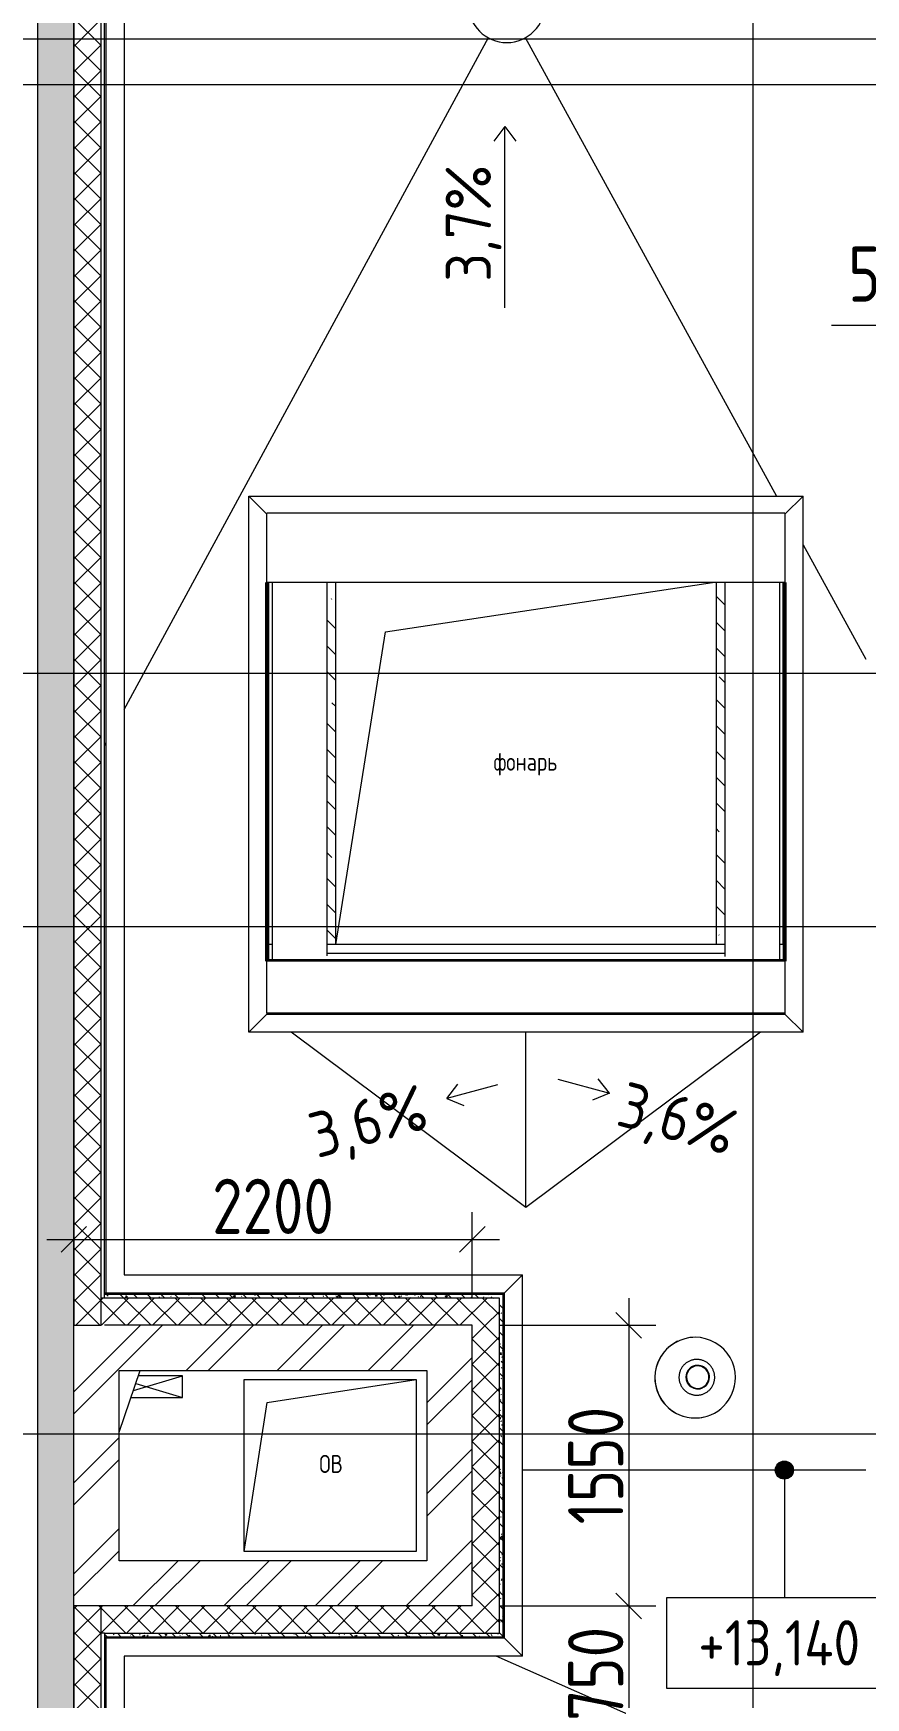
# Model space of a CAD drawing. Header units: millimetres. Extents: x -68946 to 690821, y -552984 to 293768.
# Drawn here: x 137493 to 142090, y -517112 to -507923 of the extents above; entities that cross this region are included whole.
import ezdxf

# ---------------------------------------------------------------- set-up
doc = ezdxf.new("R2010")
doc.units = ezdxf.units.MM
doc.linetypes.add('ADSK_Линия сетки', pattern=[2500, 2000, -250, 0, -250])
doc.layers.get('Defpoints').update_dxf_attribs({"color": 250})
for name, color, linetype, lineweight in [('Аннотация', 250, 'Continuous', 20), ('Крыша', 7, 'Continuous', 5), ('Обобщенные модели', 250, 'Continuous', 9), ('Оборудование', 7, 'Continuous', 9), ('Ограждение', 7, 'Continuous', 5), ('Окна', 7, 'Continuous', 5), ('Оси', 250, 'Continuous', 9), ('Отметки', 7, 'Continuous', 9), ('Перекрытие', 7, 'Continuous', 9), ('Размеры', 7, 'Continuous', 9), ('Стены внутренние', 7, 'Continuous', 9), ('Стены наружные', 7, 'Continuous', 9), ('Стены несущие', 7, 'Continuous', 13), ('Стены отделка', 7, 'Continuous', 13), ('Стены перегородки', 7, 'Continuous', 13), ('Стены штриховка', 250, 'Continuous', 9), ('Узлы', 250, 'Continuous', 18)]:
    doc.layers.add(name, color=color, linetype=linetype, lineweight=lineweight)
doc.styles.add('GOST Common_1', font='', dxfattribs={"width": 0.9, "height": 250})
doc.styles.add('GOST Common_2', font='', dxfattribs={"width": 0.8, "height": 350})
doc.styles.add('ISOCPEUR', font='isocpeur.ttf', dxfattribs={"width": 0.8, "height": 100})
doc.styles.add('ISOCPEUR_1', font='isocpeur.ttf', dxfattribs={"width": 0.9, "height": 250})
doc.styles.add('А3', font='ГОСТ тип А.ttf')
doc.styles.get('GOST Common_1').set_extended_font_data('GOST Common')
doc.styles.get('GOST Common_2').set_extended_font_data('GOST Common')
doc.dimstyles.new('ADSK_Основной_2_мм', dxfattribs={"dimscale": 304.8, "dimtxt": 201.142999, "dimasz": 0.463911, "dimexe": 0.492126, "dimexo": 0.492126, "dimgap": 0.098425, "dimtad": 1, "dimdec": 0, "dimdsep": 46, "dimtxsty": 'GOST Common_2', "dimblk1": 'OBLIQUE', "dimblk2": 'OBLIQUE', "dimsah": 1, "dimcen": 0.09, "dimdle": 0.492126, "dimazin": 0, "dimtfac": 1, "dimtdec": 4, "dimtix": 1, "dimtmove": 1, "dimatfit": 3, "dimfxl": 1, "dimtvp": 1, "dimtolj": 1, "dimtzin": 0, "dimlwd": 9, "dimlwe": 9, "dimarcsym": 2})
doc.dimstyles.new('ADSK_Основной_2_мм_1', dxfattribs={"dimscale": 304.8, "dimtxt": 201.142999, "dimasz": 0.463911, "dimexe": 0.492126, "dimexo": 0.492126, "dimgap": 0.098425, "dimtad": 1, "dimdec": 0, "dimdsep": 46, "dimtxsty": 'GOST Common_2', "dimblk1": 'OBLIQUE', "dimblk2": 'OBLIQUE', "dimsah": 1, "dimcen": 0.09, "dimdle": 0.492126, "dimazin": 0, "dimtfac": 1, "dimtdec": 4, "dimtix": 1, "dimtmove": 0, "dimatfit": 3, "dimfxl": 1, "dimtvp": 1, "dimtolj": 1, "dimtzin": 0, "dimlwd": 9, "dimlwe": 9, "dimarcsym": 2})
pattern_1 = [(135, (23667.23, -543980.64), (-142.56192, -142.56192), []), (135, (23809.8, -543980.64), (-142.56192, -142.56192), [252.016, -50.403, 3.353, -47.05])]
pattern_2 = [(45, (23667.23, -543980.64), (-70.71068, 70.71068), []), (135, (23667.23, -543980.64), (-70.71068, -70.71068), [])]
pattern_3 = [(45, (23667.23, -543980.64), (-251.4472, 251.4472), []), (45, (23667.23, -543599.64), (-251.4472, 251.4472), [])]
pattern_4 = [(135, (23667.23, -543980.64), (-75.43415, -75.43415), [106.68, -17.78, 3.556, -17.78]), (135, (23667.23, -543905.25), (-75.43415, -75.43415), []), (50, (23667.23, -543980.64), (127.52922, -11.15758), [13.335, -146.685]), (355, (23667.23, -543980.64), (-24.66966, 133.74002), [10.668, -117.348]), (100.451, (23677.86, -543981.57), (102.85973, 122.58178), [11.333, -124.663]), (46.184, (23667.23, -543945.08), (189.75516, -29.43036), [20.002, -220.027]), (96.636, (23683.04, -543947.53), (166.1822, 173.1996), [17, -186.995]), (351.184, (23667.23, -543945.08), (166.18393, 173.19757), [16.002, -176.022]), (21, (23685.01, -543953.97), (106.130265, -71.58603), [13.335, -146.685]), (326, (23685.01, -543953.97), (43.26188, 128.93175), [10.668, -117.348]), (71.451, (23693.85, -543959.94), (149.39198, 57.34505), [11.333, -124.663]), (37.5, (23667.23, -543980.64), (2.162228, 59.188357), [3.353, -112.573, 3.353, -115.773, -117.793]), (37.5, (23667.23, -543980.64), (2.162228, 59.188357), [-235.052, 3.353, -114.44]), (7.5, (23667.23, -543980.64), (46.773857, 70.126152), [3.353, -64.567, 3.353, -109.906, -44.895]), (7.5, (23667.23, -543980.64), (46.773857, 70.126152), [-181.178, 3.353, -41.542]), (327.5, (23627.58, -543980.64), (94.913671, -4.010093), [3.353, -41.097, 3.353, -135.331, -184.023]), (327.5, (23627.58, -543980.64), (94.913671, -4.010093), [-183.134, 3.353, -180.67]), (317.5, (23609.8, -543980.64), (103.69057, 17.79882), [3.353, -54.432, 3.353, -88.748, -130.683]), (317.5, (23609.8, -543980.64), (103.69057, 17.79882), [-149.885, 3.353, -127.33])]

# ---------------------------------------------------------------- blocks, each defined once
blk = doc.blocks.new('TN_Воронка ТехноНИКОЛЬ ВБ - Воронка ТехноНИКОЛЬ ВБ ЭКО_ Ø110х315мм-36661947-АР3_Кладочный план кровли _17_930 С2-3')
at = {"layer": 'Оборудование'}
for radius, start, end in [(212.5, 360, 180), (212.5, 180, 360), (80, 0, 180), (80, 180, 360), (70, 360, 180), (70, 180, 360)]:
    blk.add_arc((0, 0), radius, start, end, dxfattribs=at)
blk = doc.blocks.new('_Wn_-As_OpeningMEP_floor__Rectangular - _Wn_-As_OpeningMEP_floor__Rectangular-37757487-АР3_Кладочный план кровли _17_930 С2-3')
at = {"layer": 'Узлы', "lineweight": 5}
for p, q in [((-775.5, 775.5), (1030.1, 1047)), ((-1050, -950), (-775.5, 775.5))]:
    blk.add_line(p, q, dxfattribs=at)
blk = doc.blocks.new('Обобщенные модели 7 - Обобщенные модели 1-37758573-АР3_Кладочный план кровли _17_930 С2-3')
at = {"layer": 'Обобщенные модели', "lineweight": 13}
for p, q in [((115126.2, 30941.6), (115126.2, 31027.5)), ((115146.2, 31027.5), (115126.2, 31027.5)), ((117646.2, 31027.5), (115446.2, 31027.5)), ((117966.2, 31027.5), (117946.2, 31027.5)), ((117966.2, 31027.5), (117966.2, 30941.6))]:
    blk.add_line(p, q, dxfattribs=at)
blk = doc.blocks.new('Обобщенные модели 8 - Обобщенные модели 2-37758608-АР3_Кладочный план кровли _17_930 С2-3')
at = {"layer": 'Обобщенные модели'}
for p, q in [((115116.2, 33024.5), (115116.2, 33407.5)), ((117976.2, 33407.5), (115116.2, 33407.5)), ((117976.2, 33407.5), (117976.2, 33024.5)), ((117976.2, 33024.5), (115116.2, 33024.5)), ((115146.2, 30965.2), (115146.2, 33024.5)), ((115446.2, 33024.5), (115446.2, 30965.2)), ((117646.2, 30959.7), (117646.2, 33024.5)), ((117946.2, 33024.5), (117946.2, 30959.7)), ((117646.2, 30977.9), (115446.2, 30977.9)), ((115116.2, 30934.5), (115116.2, 30935.5)), ((117976.2, 30935.5), (115116.2, 30935.5)), ((115116.2, 30647.5), (115116.2, 30934.5)), ((117976.2, 30934.5), (115116.2, 30934.5)), ((115121.2, 30936.4), (115121.2, 30937.5)), ((117971.3, 30937.5), (115121.2, 30937.5)), ((115121.2, 30934.5), (115121.2, 30936.4)), ((117971.3, 30936.4), (115121.2, 30936.4)), ((115126.2, 30937.5), (115126.2, 30941.6)), ((117966.2, 30941.6), (115126.2, 30941.6)), ((117966.2, 30937.5), (115126.2, 30937.5)), ((115146.2, 30941.6), (115146.2, 30965.2)), ((117946.2, 30959.7), (117946.2, 30941.6)), ((117966.2, 30941.6), (117966.2, 30937.5)), ((117971.3, 30937.5), (117971.3, 30936.4)), ((117971.3, 30936.4), (117971.3, 30934.5)), ((117976.2, 30935.5), (117976.2, 30934.5)), ((117976.2, 30934.5), (117976.2, 30647.5)), ((117976.2, 30647.5), (115116.2, 30647.5))]:
    blk.add_line(p, q, dxfattribs=at)
blk = doc.blocks.new('Ограждение - Ограждение-38154936-АР3_Кладочный план кровли _17_930 С2-3')
at = {"layer": 'Ограждение'}
for p, q in [((115016.2, 30542.5), (115016.2, 33502.5)), ((115116.2, 33402.5), (115016.2, 33502.5)), ((115016.2, 33502.5), (118076.2, 33502.5)), ((117976.2, 33402.5), (118076.2, 33502.5)), ((118076.2, 30542.5), (118076.2, 33502.5)), ((115116.2, 30642.5), (115016.2, 30542.5)), ((115116.2, 30647.5), (115116.2, 30642.5)), ((115116.2, 30642.5), (117976.2, 30642.5)), ((117976.2, 30647.5), (117976.2, 30642.5)), ((118076.2, 30542.5), (117976.2, 30642.5)), ((118076.2, 30542.5), (115016.2, 30542.5))]:
    blk.add_line(p, q, dxfattribs=at)
blk = doc.blocks.new('_Wn_-As_OpeningMEP_floor__Rectangular - _Wn_-As_OpeningMEP_floor__Rectangular-41249766-АР3_Кладочный план кровли _17_930 С2-3')
at = {"layer": 'Узлы', "lineweight": 5}
for p, q in [((-347.7, 397.7), (475, 525)), ((-475, -425), (-347.7, 397.7))]:
    blk.add_line(p, q, dxfattribs=at)
blk = doc.blocks.new('Ограждение - Ограждение-38231211-АР3_Кладочный план кровли _17_930 С2-3')
at = {"layer": 'Ограждение'}
for p, q in [((114328, 29203), (116527.8, 29203)), ((116427.8, 29103), (116527.8, 29203)), ((116527.8, 27097), (116527.8, 29203)), ((116527.8, 27097), (116427.8, 27197)), ((116527.8, 27097), (114328, 27097))]:
    blk.add_line(p, q, dxfattribs=at)
blk = doc.blocks.new('Ограждение - Ограждение-38231326-АР3_Кладочный план кровли _17_930 С2-3')
at = {"layer": 'Ограждение'}
for p, q in [((114228, 10403), (114228, 27197)), ((114328, 27097), (114328, 10503))]:
    blk.add_line(p, q, dxfattribs=at)
blk = doc.blocks.new('TN_Аэратор кровельный ТехноНИКОЛЬ - Аэратор кровельный ТехноНИКОЛЬ 160х460мм-36023644-АР3_Кладочный план кровли _17_930 С2-3')
at = {"layer": 'Оборудование'}
for p, q in [((74130.2, 40914.9), (74130, 40914.8)), ((74175.1, 40763.2), (74174.8, 40763.1)), ((74200, 40635.6), (74200.3, 40635.7)), ((74216.4, 40478.3), (74216.6, 40478.3))]:
    blk.add_line(p, q, dxfattribs=at)
at = {"layer": 'Оборудование', "flags": 128}
for points in [[(74281.3, 40698.4), (74281.3, 40702.4), (74281, 40706.3), (74280.6, 40710.2), (74280.1, 40714.2), (74279.4, 40718), (74278.5, 40721.9), (74277.5, 40725.7), (74276.3, 40729.5), (74275, 40733.2), (74273.6, 40736.9), (74271.9, 40740.5), (74270.2, 40744), (74268.3, 40747.5), (74266.3, 40750.9), (74264.1, 40754.2), (74261.8, 40757.4), (74259.4, 40760.5), (74256.9, 40763.5), (74254.2, 40766.4), (74251.4, 40769.2), (74248.5, 40771.9), (74245.5, 40774.5), (74242.5, 40777), (74239.3, 40779.3), (74236, 40781.5), (74232.6, 40783.6), (74229.2, 40785.5), (74225.7, 40787.3), (74222.1, 40788.9), (74218.4, 40790.4), (74214.7, 40791.8), (74211, 40793), (74207.2, 40794.1), (74203.3, 40795), (74199.4, 40795.7), (74195.5, 40796.3), (74191.6, 40796.8), (74187.7, 40797), (74183.7, 40797.2), (74179.8, 40797.1), (74175.8, 40796.9), (74171.9, 40796.6), (74168, 40796.1), (74164.1, 40795.4), (74160.2, 40794.6), (74156.4, 40793.6), (74152.6, 40792.5), (74148.9, 40791.2), (74145.2, 40789.8), (74141.6, 40788.2), (74138, 40786.5), (74134.6, 40784.6), (74131.1, 40782.7), (74127.8, 40780.5), (74124.6, 40778.3), (74121.4, 40775.9), (74118.4, 40773.4), (74115.5, 40770.7), (74112.6, 40768), (74109.9, 40765.1), (74107.3, 40762.2), (74104.8, 40759.1), (74102.4, 40755.9), (74100.2, 40752.7), (74098.1, 40749.3), (74096.1, 40745.9), (74094.3, 40742.4), (74092.6, 40738.9), (74091.1, 40735.2), (74089.7, 40731.5), (74088.4, 40727.8), (74087.3, 40724), (74086.4, 40720.2), (74085.6, 40716.3), (74085, 40712.4), (74084.5, 40708.5), (74084.2, 40704.5), (74084, 40700.6), (74084, 40698.5)], [(74084, 40698.5), (74084.1, 40694.5), (74084.3, 40690.6), (74084.7, 40686.6), (74085.2, 40682.7), (74085.9, 40678.8), (74086.8, 40675), (74087.8, 40671.2), (74089, 40667.4), (74090.3, 40663.7), (74091.8, 40660), (74093.4, 40656.4), (74095.1, 40652.9), (74097, 40649.4), (74099, 40646), (74101.2, 40642.7), (74103.5, 40639.5), (74105.9, 40636.4), (74108.5, 40633.4), (74111.1, 40630.5), (74113.9, 40627.6), (74116.8, 40624.9), (74119.8, 40622.4), (74122.9, 40619.9), (74126.1, 40617.6), (74129.3, 40615.4), (74132.7, 40613.3), (74136.1, 40611.4), (74139.7, 40609.6), (74143.2, 40607.9), (74146.9, 40606.4), (74150.6, 40605.1), (74154.4, 40603.9), (74158.2, 40602.8), (74162, 40601.9), (74165.9, 40601.2), (74169.8, 40600.6), (74173.7, 40600.1), (74177.6, 40599.9), (74181.6, 40599.7), (74185.5, 40599.8), (74189.5, 40600), (74193.4, 40600.3), (74197.3, 40600.8), (74201.2, 40601.5), (74205.1, 40602.3), (74208.9, 40603.3), (74212.7, 40604.4), (74216.4, 40605.7), (74220.1, 40607.1), (74223.7, 40608.7), (74227.3, 40610.4), (74230.8, 40612.2), (74234.2, 40614.2), (74237.5, 40616.4), (74240.7, 40618.6), (74243.9, 40621), (74246.9, 40623.5), (74249.9, 40626.2), (74252.7, 40628.9), (74255.4, 40631.8), (74258, 40634.7), (74260.5, 40637.8), (74262.9, 40640.9), (74265.1, 40644.2), (74267.2, 40647.5), (74269.2, 40651), (74271, 40654.5), (74272.7, 40658), (74274.2, 40661.7), (74275.6, 40665.4), (74276.9, 40669.1), (74278, 40672.9), (74278.9, 40676.7), (74279.7, 40680.6), (74280.4, 40684.5), (74280.8, 40688.4), (74281.2, 40692.4), (74281.3, 40696.3), (74281.3, 40698.4)]]:
    blk.add_lwpolyline(points, dxfattribs=at)
at = {"layer": 'Оборудование'}
for centre, major_axis, start_param, end_param in [((74173.2, 40696.6), (-43.2, 218.3), 0.253317, 1.375315), ((74173.4, 40696.6), (-43.2, 218.3), 4.516907, 7.6585), ((74173.2, 40696.6), (-43.2, 218.3), 6.087704, 6.312103), ((74187.4, 40699.4), (-12.6, 63.8), 6.087704, 7.6585), ((74187.7, 40699.4), (-12.6, 63.8), 4.516907, 7.6585), ((74187.7, 40699.4), (-12, 60.8), 4.516907, 7.6585), ((74187.4, 40699.4), (-12, 60.8), 4.516907, 5.933399), ((74173.2, 40696.6), (-43.2, 218.3), 1.375315, 2.721712), ((74173.4, 40696.6), (-43.2, 218.3), 1.375315, 4.516907), ((74187.4, 40699.4), (-12.6, 63.8), 1.375315, 3.33881), ((74187.7, 40699.4), (-12.6, 63.8), 1.375315, 4.516907), ((74187.7, 40699.4), (-12, 60.8), 1.375315, 4.516907), ((74187.4, 40699.4), (-12, 60.8), 3.172849, 4.516907), ((74173.2, 40696.6), (-43.2, 218.3), 2.946111, 3.170511)]:
    blk.add_ellipse(centre, major_axis=major_axis, ratio=0.999485, start_param=start_param, end_param=end_param, dxfattribs=at)
blk = doc.blocks.new('Ограждение - Ограждение-38592901-АР3_Кладочный план кровли _17_930 С2-3')
at = {"layer": 'Ограждение'}
for p, q in [((114228, 29103), (114228, 58197)), ((114328, 58097), (114328, 29203))]:
    blk.add_line(p, q, dxfattribs=at)
blk = doc.blocks.new('_Wn_-As_OpeningMEP_wall__Rectangular - _Wn_-As_OpeningMEP_wall__Rectangular-39001698-АР3_Кладочный план кровли _17_930 С2-3')
at = {"layer": 'Узлы', "lineweight": 5}
for p, q in [((58, -17.4), (-200, 60)), ((-200, 60), (-200, -60)), ((71.3, 21.4), (-200, -60))]:
    blk.add_line(p, q, dxfattribs=at)
at = {"layer": 'Узлы'}
for p, q in [((84.6, 60), (-200, 60)), ((-200, 60), (-200, -60)), ((-200, -60), (43.4, -60))]:
    blk.add_line(p, q, dxfattribs=at)
blk = doc.blocks.new('Высотные отметки - Рамка-32693647-АР3_Кладочный план кровли _17_930 С2-3')
at = {"layer": 'Аннотация'}
for p, q in [((-6.5, 0), (-6.5, 5)), ((-6.5, 5), (6.5, 5)), ((6.5, 5), (6.5, 0)), ((6.5, 0), (-6.5, 0))]:
    blk.add_line(p, q, dxfattribs=at)
blk = doc.blocks.new('_Oblique')
at = {"color": 0, "linetype": 'ByBlock', "lineweight": -2}
blk.add_line((-0.5, -0.5), (0.5, 0.5), dxfattribs=at)
blk = doc.blocks.new('*D6276')
at = {"layer": 'Defpoints', "color": 0, "lineweight": 30, "transparency": 16777216}
for p in [(137717.2, -514481.8), (139917, -514581.8), (139917, -515055.6)]:
    blk.add_point(p, dxfattribs=at)
at = {"layer": 'Размеры', "color": 0, "lineweight": 9, "transparency": 16777216}
for p, q in [((139917, -514905.6), (139917, -514431.8)), ((137567.2, -514581.8), (140067, -514581.8)), ((137717.2, -514631.8), (137717.2, -514731.8))]:
    blk.add_line(p, q, dxfattribs=at)
at = {"layer": 'Размеры', "color": 0, "lineweight": 9, "transparency": 16777216, "xscale": 141.4, "yscale": 141.4, "zscale": 141.4, "rotation": 180}
blk.add_blockref('_Oblique', (137717.2, -514581.8), dxfattribs=at)
at = {"layer": 'Размеры', "color": 0, "lineweight": 9, "transparency": 16777216, "xscale": 141.4, "yscale": 141.4, "zscale": 141.4}
blk.add_blockref('_Oblique', (139917, -514581.8), dxfattribs=at)
at = {"layer": 'Размеры', "color": 0, "transparency": 16777216, "insert": (138817.1, -514399.4), "char_height": 304.8, "width": 605.475, "attachment_point": 5, "style": 'А3'}
blk.add_mtext('\\A1;2200', dxfattribs=at)
blk = doc.blocks.new('*D6277')
at = {"layer": 'Defpoints', "color": 0, "lineweight": 30, "transparency": 16777216}
for p in [(139917, -515055.6), (139917, -516605.6), (140781, -516605.6)]:
    blk.add_point(p, dxfattribs=at)
at = {"layer": 'Размеры', "color": 0, "lineweight": 9, "transparency": 16777216}
for p, q in [((140781, -514905.6), (140781, -516755.6)), ((140067, -515055.6), (140931, -515055.6)), ((140067, -516605.6), (140931, -516605.6))]:
    blk.add_line(p, q, dxfattribs=at)
at = {"layer": 'Размеры', "color": 0, "lineweight": 9, "transparency": 16777216, "xscale": 141.4, "yscale": 141.4, "zscale": 141.4}
for p, rotation in [((140781, -515055.6), 90), ((140781, -516605.6), 270)]:
    blk.add_blockref('_Oblique', p, dxfattribs=dict(at, rotation=rotation))
at = {"layer": 'Размеры', "color": 0, "transparency": 16777216, "insert": (140598.6, -515830.6), "char_height": 304.8, "width": 560.473, "attachment_point": 5, "rotation": 90, "style": 'А3'}
blk.add_mtext('\\A1;1550', dxfattribs=at)
blk = doc.blocks.new('*D6278')
at = {"layer": 'Defpoints', "color": 0, "lineweight": 30, "transparency": 16777216}
for p in [(139917, -516605.6), (140781, -517355.5), (140881, -517355.5)]:
    blk.add_point(p, dxfattribs=at)
at = {"layer": 'Размеры', "color": 0, "lineweight": 9, "transparency": 16777216}
for p, q in [((140781, -516455.6), (140781, -517505.5)), ((140067, -516605.6), (140931, -516605.6)), ((140731, -517355.5), (140631, -517355.5))]:
    blk.add_line(p, q, dxfattribs=at)
at = {"layer": 'Размеры', "color": 0, "lineweight": 9, "transparency": 16777216, "xscale": 141.4, "yscale": 141.4, "zscale": 141.4}
for p, rotation in [((140781, -516605.6), 90), ((140781, -517355.5), 270)]:
    blk.add_blockref('_Oblique', p, dxfattribs=dict(at, rotation=rotation))
at = {"layer": 'Размеры', "color": 0, "transparency": 16777216, "insert": (140598.6, -516980.6), "char_height": 304.8, "width": 454.106, "attachment_point": 5, "rotation": 90, "style": 'А3'}
blk.add_mtext('\\A1;750', dxfattribs=at)
blk = doc.blocks.new('*D6423')
at = {"layer": 'Defpoints', "color": 0, "lineweight": 30, "transparency": 16777216}
for p in [(142567.2, -509819.7), (142617.2, -509819.7), (142617.2, -509919.6)]:
    blk.add_point(p, dxfattribs=at)
at = {"layer": 'Размеры', "color": 0, "lineweight": 9, "transparency": 16777216}
for p, q in [((142325.6, -509536.2), (141899.8, -509536.2)), ((142592.2, -509919.6), (142325.6, -509536.2)), ((142567.2, -509919.6), (142425.8, -509919.6)), ((142567.2, -509919.6), (142617.2, -509919.6)), ((142567.2, -509919.6), (142617.2, -509919.6)), ((142567.2, -509969.7), (142567.2, -510069.6)), ((142617.2, -509919.6), (142758.6, -509919.6)), ((142617.2, -509969.7), (142617.2, -510069.6))]:
    blk.add_line(p, q, dxfattribs=at)
at = {"layer": 'Размеры', "color": 0, "lineweight": 9, "transparency": 16777216, "xscale": 141.4, "yscale": 141.4, "zscale": 141.4}
blk.add_blockref('_Oblique', (142567.2, -509919.6), dxfattribs=at)
at = {"layer": 'Размеры', "color": 0, "lineweight": 9, "transparency": 16777216, "xscale": 141.4, "yscale": 141.4, "zscale": 141.4, "rotation": 180}
blk.add_blockref('_Oblique', (142617.2, -509919.6), dxfattribs=at)
at = {"layer": 'Размеры', "color": 0, "transparency": 16777216, "insert": (141992.8, -509099.8), "char_height": 304.8, "width": 302.737, "attachment_point": 1, "line_spacing_factor": 1.022761, "style": 'А3'}
blk.add_mtext('\\A1;50', dxfattribs=at)

msp = doc.modelspace()

# ---------------------------------------------------------------- hatches: boundary and pattern name
at = {"layer": 'Отметки'}
h = msp.add_hatch(color=256, dxfattribs=at)
edge = h.paths.add_edge_path()
edge.add_arc((141640.4132, -515855.641), 50, 0, 360)
at = {"layer": 'Стены внутренние', "lineweight": 5}
h = msp.add_hatch(dxfattribs=at)
h.set_pattern_fill('FP_1', color=256, style=0, pattern_type=2)
h.set_pattern_definition(pattern_1)
h.paths.add_polyline_path([(137717.2304, -524855.6404), (137717.2304, -485405.6404), (137517.2304, -485405.6404), (137517.2304, -524855.6404)])
h = msp.add_hatch(dxfattribs=at)
h.set_pattern_fill('FP_1', color=256, style=0, pattern_type=2)
h.set_pattern_definition(pattern_1)
h.paths.add_polyline_path([(139163.3913, -512953.141), (139163.1198, -510956.1279), (139113.3913, -510956.1279), (139113.3913, -512953.141)])
h = msp.add_hatch(dxfattribs=at)
h.set_pattern_fill('FP_1', color=256, style=0, pattern_type=2)
h.set_pattern_definition(pattern_1)
h.paths.add_polyline_path([(141313.3913, -512953.141), (141313.3913, -510956.1279), (141263.3913, -510956.1279), (141263.3913, -512953.141)])
at = {"layer": 'Стены наружные', "lineweight": 5}
h = msp.add_hatch(dxfattribs=at)
h.set_pattern_fill('FP_33', color=256, style=0, pattern_type=2)
h.set_pattern_definition(pattern_2)
h.paths.add_polyline_path([(137867.2079, -515055.5936), (137867.2079, -485755.641), (137717.2079, -485755.641), (137717.2079, -515055.5936)])
h = msp.add_hatch(dxfattribs=at)
h.set_pattern_fill('FP_33', color=256, style=0, pattern_type=2)
h.set_pattern_definition(pattern_2)
h.paths.add_polyline_path([(139916.9889, -515055.5936), (140066.9889, -515055.5936), (140066.9889, -514905.5936), (137867.2079, -514905.5936), (137867.2079, -515055.5936), (139525.8493, -515055.5936)])
h = msp.add_hatch(dxfattribs=at)
h.set_pattern_fill('FP_48', color=256, style=0, pattern_type=2)
h.set_pattern_definition(pattern_4)
h.paths.add_polyline_path([(137887.2079, -514905.5936), (140086.9889, -514905.5936), (140086.9889, -514885.5936), (137887.2079, -514885.5936)])
h = msp.add_hatch(dxfattribs=at)
h.set_pattern_fill('FP_48', color=256, style=0, pattern_type=2)
h.set_pattern_definition(pattern_4)
h.paths.add_polyline_path([(140066.9889, -516755.5936), (140086.9889, -516755.5936), (140086.9889, -514905.5936), (140066.9889, -514905.5936), (140066.9889, -516605.5936)])
h = msp.add_hatch(dxfattribs=at)
h.set_pattern_fill('FP_43', color=256, style=0, pattern_type=2)
h.set_pattern_definition(pattern_3)
h.paths.add_polyline_path([(139666.9889, -515305.5936), (139666.9889, -515055.5936), (137717.2304, -515055.5936), (137717.2304, -515305.5936), (139525.8493, -515305.5936)])
h = msp.add_hatch(dxfattribs=at)
h.set_pattern_fill('FP_43', color=256, style=0, pattern_type=2)
h.set_pattern_definition(pattern_3)
h.paths.add_polyline_path([(139916.9889, -516605.5936), (139916.9889, -515055.5936), (139666.9889, -515055.5936), (139666.9889, -516605.5936)])
h = msp.add_hatch(dxfattribs=at)
h.set_pattern_fill('FP_33', color=256, style=0, pattern_type=2)
h.set_pattern_definition(pattern_2)
h.paths.add_polyline_path([(140066.9889, -516605.5936), (140066.9889, -515055.5936), (139916.9889, -515055.5936), (139916.9889, -516605.5936)])
h = msp.add_hatch(dxfattribs=at)
h.set_pattern_fill('FP_43', color=256, style=0, pattern_type=2)
h.set_pattern_definition(pattern_3)
h.paths.add_polyline_path([(137867.2079, -516605.5936), (137967.2304, -516605.5936), (137967.2304, -515305.5936), (137717.2304, -515305.5936), (137717.2304, -516605.5936)])
h = msp.add_hatch(dxfattribs=at)
h.set_pattern_fill('FP_43', color=256, style=0, pattern_type=2)
h.set_pattern_definition(pattern_3)
h.paths.add_polyline_path([(139525.8493, -516605.5936), (139666.9889, -516605.5936), (139666.9889, -516355.5936), (137967.2304, -516355.5936), (137967.2304, -516605.5936), (138108.1068, -516605.5936)])
h = msp.add_hatch(dxfattribs=at)
h.set_pattern_fill('FP_33', color=256, style=0, pattern_type=2)
h.set_pattern_definition(pattern_2)
h.paths.add_polyline_path([(137867.2079, -524666.6404), (137867.2079, -516605.5936), (137717.2304, -516605.5936), (137717.2079, -524666.6404)])
h = msp.add_hatch(dxfattribs=at)
h.set_pattern_fill('FP_33', color=256, style=0, pattern_type=2)
h.set_pattern_definition(pattern_2)
h.paths.add_polyline_path([(140066.9889, -516755.5936), (140066.9889, -516605.5936), (137867.2079, -516605.5936), (137867.2079, -516755.5936), (139525.8493, -516755.5936)])
h = msp.add_hatch(dxfattribs=at)
h.set_pattern_fill('FP_48', color=256, style=0, pattern_type=2)
h.set_pattern_definition(pattern_4)
h.paths.add_polyline_path([(140086.9889, -516775.5936), (140086.9889, -516755.5936), (137887.2079, -516755.5936), (137887.2079, -516775.5936), (139525.8493, -516775.5936)])

# ---------------------------------------------------------------- linework, layer by layer
at = {"layer": 'Крыша'}
for p, q in [((137995.2304, -511656.1433), (140007.0846, -507947.286)), ((140209.0621, -507946.8709), (141596.0369, -510478.141)), ((141743.3913, -510747.0672), (142089.5645, -511378.8435)), ((137887.2079, -511855.283), (137895.2304, -511840.4935)), ((140213.3913, -514405.641), (138917.3492, -513438.141)), ((141509.4335, -513438.141), (140213.3913, -514405.641)), ((140213.3913, -514405.641), (140213.3913, -513439.0866)), ((137967.2304, -515646.0067), (138084.1836, -515305.5936)), ((142089.5645, -515855.641), (140194.9889, -515855.641)), ((142931.7161, -518153.4996), (140049.9433, -516883.5936))]:
    msp.add_line(p, q, dxfattribs=at)
at = {"layer": 'Оси', "linetype": 'ADSK_Линия сетки', "ltscale": 100}
for p, q in [((141467.2304, -547719.4803), (141467.2304, -482778.6358)), ((137717.2304, -546449.4803), (137717.2304, -483208.2539)), ((179694.6279, -507955.4895), (122987.2298, -507955.4895)), ((88763.207, -508205.64), (180488.1093, -508205.64)), ((88763.207, -511455.64), (180488.1093, -511455.64)), ((180488.1093, -512855.5211), (122987.2298, -512855.5211)), ((88763.207, -515655.64), (180488.1093, -515655.64))]:
    msp.add_line(p, q, dxfattribs=at)
at = {"layer": 'Отметки'}
msp.add_line((141640.4132, -515855.641), (141640.4132, -516560.2249), dxfattribs=at)
msp.add_circle((141640.4132, -515855.641), 50, dxfattribs=at)
at = {"layer": 'Перекрытие'}
for p, q in [((138657.2298, -516305.5936), (138657.2298, -515355.5936)), ((138657.2298, -515355.5936), (139607.2298, -515355.5936)), ((139607.2298, -515355.5936), (139607.2298, -516305.5936)), ((139607.2298, -516305.5936), (138657.2298, -516305.5936))]:
    msp.add_line(p, q, dxfattribs=at)
at = {"layer": 'Размеры'}
for p, q in [((140096.8027, -508438.1368), (140035.4166, -508518.1368)), ((140096.8027, -508438.1368), (140158.1889, -508518.1368)), ((140096.8027, -509438.1368), (140096.8027, -508438.1368)), ((139777.1707, -513804.2257), (139838.2853, -513724.0181)), ((140057.2656, -513728.156), (139777.1707, -513804.2257)), ((140389.0926, -513697.9899), (140674.2405, -513775.4319)), ((140674.2405, -513775.4319), (140613.1258, -513695.2243)), ((139777.1707, -513804.2257), (139870.4629, -513842.4986)), ((140674.2405, -513775.4319), (140580.9482, -513813.7049))]:
    msp.add_line(p, q, dxfattribs=at)
at = {"layer": 'Стены несущие', "lineweight": 50}
for p, q in [((138783.3913, -510956.1279), (138783.3913, -513045.1014)), ((141643.3913, -513045.1014), (141643.3913, -510956.1279))]:
    msp.add_line(p, q, dxfattribs=at)
at = {"layer": 'Стены отделка', "lineweight": 5}
for p, q in [((137887.2079, -514877.5936), (140094.9889, -514877.5936)), ((140094.9889, -516783.5936), (140094.9889, -514877.5936)), ((140094.9889, -516783.5936), (137887.2079, -516783.5936))]:
    msp.add_line(p, q, dxfattribs=at)
at = {"layer": 'Стены перегородки'}
for p, q in [((137517.2304, -485405.6404), (137517.2304, -521810.141)), ((137717.2079, -485605.641), (137717.2079, -515055.5936)), ((137717.2304, -515305.5936), (137717.2304, -485605.6404)), ((137887.2079, -514905.5936), (137887.2079, -485775.641)), ((139163.3913, -512953.141), (139163.3913, -510956.1279)), ((141263.3913, -510956.1279), (141263.3913, -512953.141)), ((137867.2079, -515055.5936), (137867.2079, -514905.5936)), ((137887.2079, -514905.5936), (137867.2079, -514905.5936)), ((139916.9889, -515055.5936), (137887.2079, -515055.5936)), ((139916.9889, -516605.5936), (139916.9889, -515055.5936)), ((137967.2304, -516355.5936), (137967.2304, -515305.5936)), ((137967.2304, -515305.5936), (139666.9889, -515305.5936)), ((139666.9889, -515305.5936), (139666.9889, -516355.5936)), ((139666.9889, -516355.5936), (137967.2304, -516355.5936)), ((139916.9889, -516605.5936), (137717.2304, -516605.5936)), ((137717.2304, -516605.5936), (137717.2304, -521810.141)), ((137867.2079, -516755.5936), (137867.2079, -516605.5936)), ((137717.2079, -524666.6404), (137717.2079, -516783.5936)), ((137887.2079, -516755.5936), (137867.2079, -516755.5936)), ((137887.2079, -516755.5936), (137887.2079, -524666.6404))]:
    msp.add_line(p, q, dxfattribs=at)
at = {"layer": 'Стены штриховка'}
for p, q in [((137867.2079, -514905.5936), (137867.2079, -485755.641)), ((138788.3913, -513043.1889), (138788.3913, -510956.1279)), ((138793.3913, -512953.141), (138793.3913, -510956.1279)), ((141633.3913, -512953.141), (141633.3913, -510956.1279)), ((141638.3913, -513043.1889), (141638.3913, -510956.1279)), ((140090.9889, -514881.5936), (137887.2079, -514881.5936)), ((140086.9889, -514885.5936), (137887.2079, -514885.5936)), ((140066.9889, -514905.5936), (137887.2079, -514905.5936)), ((140066.9889, -516755.5936), (140066.9889, -514905.5936)), ((140086.9889, -516775.5936), (140086.9889, -514885.5936)), ((140090.9889, -516779.5936), (140090.9889, -514881.5936)), ((137717.2079, -515055.5936), (137867.2079, -515055.5936)), ((137717.2304, -516605.5936), (137717.2304, -515305.5936)), ((137867.2079, -524666.6404), (137867.2079, -516755.5936)), ((137887.2079, -516755.5936), (140066.9889, -516755.5936)), ((137887.2079, -516775.5936), (140086.9889, -516775.5936)), ((137887.2079, -516779.5936), (140090.9889, -516779.5936))]:
    msp.add_line(p, q, dxfattribs=at)

# ---------------------------------------------------------------- block references
at = {"layer": 'Обобщенные модели'}
for name in ['Обобщенные модели 8 - Обобщенные модели 2-37758608-АР3_Кладочный план кровли _17_930 С2-3', 'Обобщенные модели 7 - Обобщенные модели 1-37758573-АР3_Кладочный план кровли _17_930 С2-3']:
    msp.add_blockref(name, (23667.2298, -543980.641), dxfattribs=at)
at = {"layer": 'Оборудование'}
for name, p in [('TN_Воронка ТехноНИКОЛЬ ВБ - Воронка ТехноНИКОЛЬ ВБ ЭКО_ Ø110х315мм-36661947-АР3_Кладочный план кровли _17_930 С2-3', (140107.6779, -507761.8419)), ('TN_Аэратор кровельный ТехноНИКОЛЬ - Аэратор кровельный ТехноНИКОЛЬ 160х460мм-36023644-АР3_Кладочный план кровли _17_930 С2-3', (66974.4477, -556041.6483))]:
    msp.add_blockref(name, p, dxfattribs=at)
at = {"layer": 'Ограждение'}
for name in ['Ограждение - Ограждение-38592901-АР3_Кладочный план кровли _17_930 С2-3', 'Ограждение - Ограждение-38154936-АР3_Кладочный план кровли _17_930 С2-3', 'Ограждение - Ограждение-38231211-АР3_Кладочный план кровли _17_930 С2-3', 'Ограждение - Ограждение-38231326-АР3_Кладочный план кровли _17_930 С2-3']:
    msp.add_blockref(name, (23667.2298, -543980.641), dxfattribs=at)
at = {"layer": 'Окна'}
for name, p in [('_Wn_-As_OpeningMEP_floor__Rectangular - _Wn_-As_OpeningMEP_floor__Rectangular-37757487-АР3_Кладочный план кровли _17_930 С2-3', (140213.3913, -512003.141)), ('_Wn_-As_OpeningMEP_floor__Rectangular - _Wn_-As_OpeningMEP_floor__Rectangular-41249766-АР3_Кладочный план кровли _17_930 С2-3', (139132.2298, -515880.5936))]:
    msp.add_blockref(name, p, dxfattribs=at)
at = {"layer": 'Окна', "rotation": 180}
msp.add_blockref('_Wn_-As_OpeningMEP_wall__Rectangular - _Wn_-As_OpeningMEP_wall__Rectangular-39001698-АР3_Кладочный план кровли _17_930 С2-3', (138117.2292, -515395.5936), dxfattribs=at)
at = {"layer": 'Отметки', "extrusion": (0, 0, -1), "xscale": 99.99999999999993, "yscale": 99.99999999999993, "zscale": 99.99999999999993, "rotation": 180}
msp.add_blockref('Высотные отметки - Рамка-32693647-АР3_Кладочный план кровли _17_930 С2-3', (-141640.4132, -516560.2249), dxfattribs=at)

# ---------------------------------------------------------------- texts
at = {"layer": 'Аннотация', "char_height": 100, "attachment_point": 1, "style": 'ISOCPEUR'}
for s, insert, width in [('фонарь', (140034.2124, -511894.1855), 448.945), ('ОВ', (139072.2509, -515771.6382), 160.3375)]:
    msp.add_mtext(s, dxfattribs=dict(at, insert=insert, width=width))
at = {"layer": 'Отметки', "insert": (141165.2239, -516684.2447), "char_height": 250, "width": 1140.454343, "attachment_point": 1, "line_spacing_factor": 1.022761, "style": 'GOST Common_1'}
msp.add_mtext('+13,140', dxfattribs=at)
at = {"layer": 'Размеры', "char_height": 250, "width": 854.495671, "attachment_point": 1, "line_spacing_factor": 1.149209, "style": 'ISOCPEUR_1'}
for s, insert, rotation in [('3,7%', (139770.1888, -509294.1767), 90), ('3,6%', (138994.5812, -513894.1243), 15.19420386), ('3,6%', (140768.8988, -513707.4942), 344.80579614)]:
    msp.add_mtext(s, dxfattribs=dict(at, insert=insert, rotation=rotation))

# ---------------------------------------------------------------- dimensions: what is measured, and where the dimension line sits
at = {"layer": 'Размеры'}
dim = msp.add_linear_dim(base=(142617.2298, -509919.6496), p1=(142567.2298, -509819.6647), p2=(142617.2298, -509819.6647), dimstyle='ADSK_Основной_2_мм', override={"dimtxt": 1, "dimlfac": 1, "dimpost": '<>', "dimtxsty": 'А3', "dimfxl": 50}, dxfattribs=at)
dim.commit()
dim.dimension.update_dxf_attribs({"geometry": '*D6423', "text_midpoint": (142295.5579, -509536.2258), "dimtype": 160})
dim = msp.add_linear_dim(base=(139916.9889, -514581.8299), p1=(137717.2304, -514481.845), p2=(139916.9889, -515055.5936), dimstyle='ADSK_Основной_2_мм_1', override={"dimtxt": 1, "dimlfac": 1, "dimpost": '<>', "dimtxsty": 'А3', "dimfxl": 2273.351054}, dxfattribs=at)
dim.commit()
dim.dimension.update_dxf_attribs({"geometry": '*D6276', "text_midpoint": (138817.1097, -514399.4299)})
for base, p1, p2, override, picture, middle in [((140781.0295, -516605.5936), (139916.9889, -515055.5936), (139916.9889, -516605.5936), {"dimtxt": 1, "dimlfac": 1, "dimpost": '<>', "dimtxsty": 'А3', "dimfxl": 1550}, '*D6277', (140598.6295, -515830.5936)), ((140781.0295, -517355.5211), (139916.9889, -516605.5936), (140881.0144, -517355.5211), {"dimtxt": 1, "dimlfac": 1, "dimpost": '<>', "dimtxsty": 'А3', "dimfxl": 1221.366575}, '*D6278', (140598.6295, -516980.5574))]:
    dim = msp.add_linear_dim(base=base, p1=p1, p2=p2, angle=90, dimstyle='ADSK_Основной_2_мм_1', override=override, dxfattribs=at)
    dim.commit()
    dim.dimension.update_dxf_attribs({"geometry": picture, "text_midpoint": middle})

doc.saveas('drawing.dxf')
